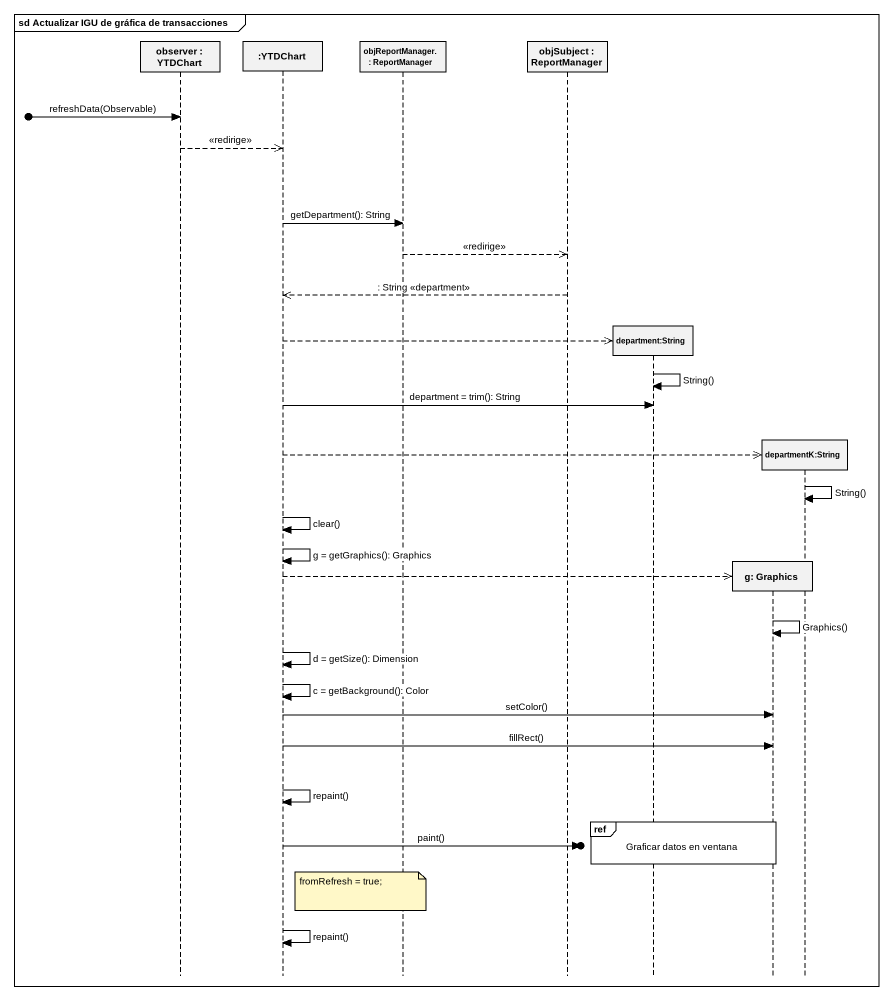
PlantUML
@startuml
mainframe sd Actualizar IGU de gráfica de transacciones
hide footbox
participant "observer : YTDChart" as observer
participant ":YTDChart" as YTDChart
participant "objReportManager. : ReportManager" as objReportManager
participant "objSubject : ReportManager" as objSubject
participant "department:String" as department_String
participant "g: Graphics" as g_Graphics
participant "departmentK:String" as departmentK_String

[o-> observer : refreshData(Observable)
observer -->> YTDChart : <<redirige>>
YTDChart -> objReportManager : getDepartment(): String
objReportManager -->> objSubject : <<redirige>>
objSubject -->> YTDChart : : String <<department>>
YTDChart -->> department_String **
department_String -> department_String : String()
YTDChart -> department_String : department = trim(): String
YTDChart -->> departmentK_String **
departmentK_String -> departmentK_String : String()
YTDChart -> YTDChart : clear()
YTDChart -> YTDChart : g = getGraphics(): Graphics
YTDChart -->> g_Graphics **
g_Graphics -> g_Graphics : Graphics()
YTDChart -> YTDChart : d = getSize(): Dimension
YTDChart -> YTDChart : c = getBackground(): Color
YTDChart -> g_Graphics : setColor()
YTDChart -> g_Graphics : fillRect()
YTDChart -> YTDChart : repaint()
ref over department_String, g_Graphics : Graficar datos en ventana
YTDChart ->o] : paint()
note over objReportManager : fromRefresh = true;
YTDChart -> YTDChart : repaint()
@enduml
